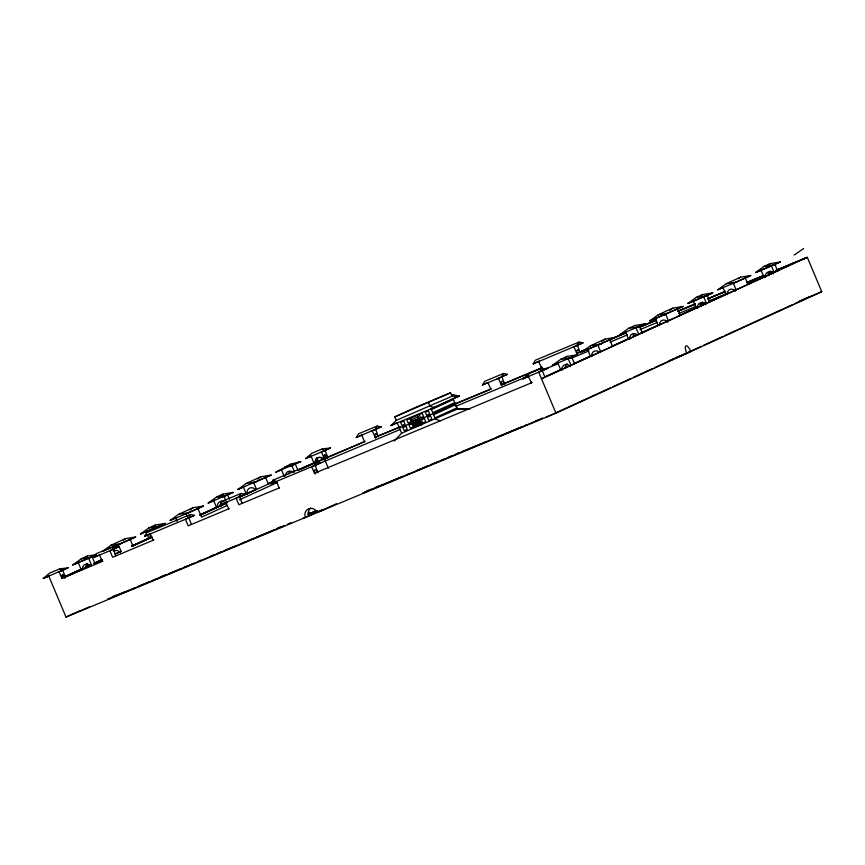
<?xml version="1.0" encoding="UTF-8"?>
<svg xmlns="http://www.w3.org/2000/svg" width="865" height="865" viewBox="0 0 865 865"><rect width="100%" height="100%" fill="white"/><g stroke="black" fill="none" stroke-linecap="round" stroke-linejoin="round"><path stroke-width="1.3" d="M503.398 373.529L501.213 377.183L482.475 384.979L484.66 381.324L503.398 373.529L507.452 374.329L497.072 378.902M533.197 363.873L535.381 360.218L578.945 342.086L582.999 342.886L533.197 363.873L539.446 361.019M576.76 345.74L578.945 342.086M114.007 548.983L93.896 557.417L96.091 553.762L114.807 545.966L118.873 546.767L109.866 550.713L112.623 557.265L153.927 539.933M112.623 549.621L114.807 545.966M189.554 517.54L144.606 536.311L146.801 532.656L190.365 514.524L194.42 515.324L188.17 518.178L190.365 514.524M240.275 496.434L220.153 504.868L222.348 501.213L241.076 493.418L245.141 494.218L236.134 498.154L238.891 504.717L279.514 487.795M238.891 497.072L241.076 493.418M315.822 464.992L270.875 483.762L273.07 480.107L316.633 461.975L320.688 462.775L311.681 466.722L314.438 473.274L532.137 382.535M316.633 461.975L314.438 465.63L399.814 429.591M356.218 437.528L358.402 433.873L377.129 426.077L381.184 426.878L356.218 437.528L362.467 434.673M374.945 429.732L377.129 426.077M451.584 396.462L452.676 394.635L456.731 395.435L454.655 396.386M527.012 377.162L529.196 373.507L539.555 369.204L547.75 368.274L522.871 378.892L529.196 373.507M394.245 441.009L401.63 433.214L457.488 409.069L469.5 409.177M390.904 425.548L396.235 420.368L452.049 396.246L459.445 395.997L434.262 407.512L390.904 425.548L396.905 422.812M325.608 450.211L305.583 458.601L311.908 453.217L322.267 448.913L330.462 447.983L324.224 450.838L322.267 448.913M43.25 578.447L49.597 573.106L59.944 568.802L68.13 567.829L43.25 578.447L49.5 575.582M552.357 365.408L560.736 359.31L567.018 356.434L577.269 354.78L552.357 365.408L557.59 363.019M563.872 358.726L567.018 356.434M190.17 512.058L170.156 520.438L178.536 514.361L193.154 507.679L203.394 506.014L188.786 512.686L178.536 514.361M190.008 509.961L193.154 507.679M95.096 555.503L72.746 564.964L81.137 558.898L87.387 556.044L96.339 554.562M85.289 557.568L87.387 556.044M105.541 550.097L102.438 551.394L110.839 545.328L125.436 538.657L135.675 536.96L106.579 549.664M123.338 540.171L125.436 538.657M140.454 534.019L148.856 527.953L155.138 525.087L165.366 523.39L140.454 534.019L145.688 531.629M151.981 527.358L155.138 525.087M208.184 503.062L216.574 497.007L222.856 494.131L233.096 492.434L208.184 503.062L214.466 500.197M218.661 497.159L222.856 494.131M582.059 351.839L590.449 345.773L605.057 339.102L615.285 337.404L582.059 351.839L588.178 349.038M601.91 341.372L605.057 339.102M640.1 326.073L620.075 334.463L628.477 328.408L634.759 325.532L644.987 323.834L638.705 326.711L628.477 328.408M649.777 320.893L658.168 314.828L672.786 308.145L683.015 306.459L649.777 320.893L655.865 318.104M669.64 310.416L672.786 308.145M687.805 303.507L696.195 297.452L702.477 294.576L712.717 292.878L687.805 303.507L694.076 300.642M700.38 296.089L702.477 294.576M737.521 281.547L717.723 289.84L726.124 283.774L740.516 277.2L750.744 275.502L736.353 282.077L726.124 283.774M738.418 278.714L740.516 277.2M237.821 489.514L246.276 483.427L260.873 476.756L271.156 475.047L237.821 489.514L243.822 486.768M257.705 479.037L260.873 476.756M747.133 284.369L764.844 276.324L763.795 276.757L761.049 270.204L755.513 272.562L763.914 266.507L770.164 263.641L780.392 261.933L759.654 270.842L771.396 265.879L774.153 272.443L773.115 272.875M767.017 265.912L770.164 263.641M794.189 255.056L803.617 248.569M300.782 461.499L275.913 472.16L290.932 464.116L300.793 461.553L294.36 464.224M286.542 466.689L290.932 464.116M47.391 576.717L48.775 576.079L66.01 617.069L555.957 413.167L821.75 291.689L807.304 257.327L541.501 378.773L778.608 270.41L777.105 271.069L777.624 270.864L774.867 264.29M327.694 456.904L327.716 457.942L327.111 456.817A4.79 1.546 67.4 0 0 324.732 454.795A4.79 1.546 67.4 0 0 324.548 457.985L324.937 459.218M587.973 348.746L576.76 353.407L574.003 346.833L577.474 345.243L579.896 351.979L586.102 349.395M802.796 259.338L805.899 257.9L776.11 270.302M756.907 271.924L760.367 270.323L755.513 272.562M370.804 431.462L377.043 428.597M396.235 420.368L394.775 416.898L416.757 406.853L450.589 392.775L452.049 396.246M72.746 564.964L78.985 562.109M102.438 551.394L107.303 549.167M170.156 520.438L176.352 517.605M275.913 472.16L282.163 469.306M305.583 458.601L310.795 456.223M144.596 532.289L156.338 527.347M280.055 470.43L281.449 469.803L284.196 476.356L285.245 475.912M309.724 456.871L311.108 456.244L313.876 462.818L314.957 462.364L315.66 463.056M394.775 416.898L450.589 392.775M57.739 572.414L68.13 567.829M116.926 545.361L118.321 544.723L121.089 551.319L115.132 554.043M119.5 544.182L135.675 536.96M154.943 527.985L165.366 523.39M222.673 497.029L227.56 494.802L229.409 499.192M290.402 466.127L296.652 463.272M326.321 449.714L321.466 451.93L328.332 468.268M93.896 557.417L98.761 555.189M144.606 536.311L150.856 533.446M194.42 515.324L185.413 519.27L188.17 525.823L229.128 508.652M220.153 504.868L223.862 503.171M225.019 502.641L226.414 502.014M482.475 384.979L487.33 382.762M62.118 577.852L82.121 568.748L62.02 577.939M85.732 567.051L90.501 564.877M94.069 563.245L101.216 559.979M132.085 545.869L149.84 537.803L131.977 545.966M199.815 514.913L217.515 506.868L217.353 506.274A4.909 4.639 65.4 0 1 222.954 501.354M225.938 502.976L219.991 505.701L221.018 505.268M268.258 483.632L273.167 481.394M85.624 567.148L90.382 564.975M93.961 563.342L101.097 560.077M199.664 515.032L226.641 502.706M238.848 497.115L255.954 489.298M268.172 483.719L273.059 481.491M298.284 469.987L314.957 462.364M102.146 559.936L93.809 563.742L102.038 560.023M115.24 553.946L121.089 551.319M152.067 537.111L131.826 546.366L151.959 537.208M200.745 514.87L225.787 503.43L225.451 502.9A4.909 4.639 65.4 0 0 224.305 501.938M238.783 497.494L256.527 489.417L253.759 482.821L265.577 477.426L268.366 484.043M268.518 483.924L273.286 481.751M298.187 470.365L323.186 458.937L364.511 441.745L361.754 435.16M94.891 563.288L92.123 556.703L88.619 558.303L91.387 564.888L65.135 577.204M200.648 514.989L227.246 502.825M238.675 497.58L273.124 481.859M300.414 469.392L365.203 441.323M431.43 409.545L453.411 399.5M270.875 483.762L275.74 481.535M411.837 421.417L419.244 418.682L411.837 421.417L411.383 417.882L417.644 415.286L419.482 419.655L455.25 403.868M411.178 419.849L418.303 416.844M102.535 561.45L99.432 555.049M115.748 555.838L113.347 549.124M372.188 430.824L375.659 438.112L375.269 436.879A4.79 1.546 67.4 0 1 375.464 433.689A4.79 1.546 67.4 0 1 377.832 435.7L378.438 436.836M378.07 435.971L375.659 429.235M227.257 505.409L201.556 517.151L197.869 508.371M239.486 499.808L277.416 482.475M419.103 418.346L418.098 418.811L417.438 417.244M153.246 540.344L150.142 533.954M432.749 412.681L454.731 402.625M191.295 524.395L188.894 517.681M433.625 414.768L455.606 404.712M228.792 508.901L225.689 502.511M242.016 503.279L239.616 496.575M421.158 423.634L414.032 426.629L413.373 425.072L414.238 424.672L413.578 423.104L419.839 420.498L421.677 424.866M498.456 378.275L501.213 384.849L542.506 367.495M504.338 383.4L501.927 376.686M420.498 422.066L413.373 425.072M501.213 384.849L541.836 367.928M414.032 426.629L421.482 424.001L415.038 426.175M421.298 423.569L420.282 424.023L418.692 420.206M434.944 417.892L456.925 407.848M317.563 471.847L315.163 465.132M421.936 424.315L416.584 426.553M576.76 353.407L588.319 348.584M522.871 378.892L528.082 376.502M620.075 334.463L624.962 332.225M717.723 289.84L722.491 287.656M556.498 363.689L557.893 363.051L560.65 369.604L561.688 369.171L543.955 377.281M653.908 319.163L665.65 314.222L668.407 320.774L667.369 321.207M566.856 359.375L573.127 356.51M643.592 324.472L635.959 327.792L638.716 334.344L637.678 334.777M664.266 314.86L677.49 308.816L680.247 315.368L679.209 315.801M702.293 297.474L711.322 293.516M749.339 276.14L733.379 283.266L736.137 289.818L735.099 290.251M770.001 266.517L780.392 261.933M531.499 382.925L528.396 376.524M565.191 367.571L570.1 365.279M573.527 363.754L591.39 355.591L590.341 356.034L587.584 349.482M611.544 346.378L630.693 337.588M632.91 336.615L636.618 334.874M641.246 332.809L660.428 323.997M679.274 315.433L697.136 307.27L696.087 307.702L693.33 301.15M700.628 305.669L705.397 303.485M710.154 301.312L726.827 293.7L725.778 294.132L723.032 287.58M768.477 274.648L773.234 272.464M778.003 270.291L793.475 263.219M768.325 274.756L773.094 272.572M776.662 270.94L794.859 262.625M66.01 617.069L79.277 611.004M79.829 611.177L89.625 606.7M116.105 595.444L107.595 599.337L282.639 526.493M124.765 591.833L112.926 596.504M158.63 577.928L162.285 576.263M166.426 574.533L162.771 576.209L166.458 574.674M198.431 561.309L200.864 560.196M276.811 528.645L280.476 526.969M308.729 514.059L316.082 510.696M277.124 528.666L280.811 526.98M307.972 514.567L316.547 510.653M279.882 527.585L284.585 525.423M308.448 514.524L317.012 510.61M287.385 524.32L290.943 522.698M317.487 510.566L310.135 513.918A2.368 0.768 67.4 0 0 308.524 512.058A2.368 0.768 67.4 0 0 308.751 514.556L316.536 511.312M302.761 518.546L306.232 516.956M322.331 509.701L305.377 517.454A6.725 6.369 65.4 0 1 308.654 508.804A6.725 6.369 65.4 0 1 317.141 512.556L320.601 510.977M321.834 510.415L336.539 503.69M320.483 511.161L323.953 509.582M363.051 492.974L367.798 490.801M372.101 489.006L367.193 490.682M374.459 487.925L377.994 486.314M376.61 487.114L380.297 485.427M447.519 457.693L451.184 456.028M459.466 452.579L455.801 454.255L459.499 452.719M534.97 421.32L537.425 420.195M535.273 421.352L542.571 418.011M545.61 417.471L549.08 415.892M550.313 415.33L610.322 387.898M612.766 386.785L631.136 378.383M633.591 377.27L651.961 368.868M654.405 367.755L672.775 359.353M701.245 346.346L676.452 357.678L686.799 353.363A6.747 2.173 67.4 0 1 685.967 345.784A6.747 2.173 67.4 0 1 690.746 351.568L672.948 358.975M703.699 345.221L722.091 336.82M724.546 335.696L791.983 304.869M794.438 303.756L806.699 298.144M807.921 297.592L821.75 291.689M612.182 338.539L625.838 332.852M639.505 327.165L655.648 320.439M677.998 311.14L695.384 303.896L677.998 311.259M725.194 291.494L707.808 298.728L725.616 291.332M747.544 282.185L763.687 275.47M768.65 273.405L772.38 271.848L767.958 273.708M330.462 447.983L324.937 450.351L327.705 457.034M374.729 429.57L381.184 426.878M501.603 376.762L507.452 374.329M576.782 345.481L582.999 342.886M453.249 398.581L459.445 395.997M265.296 477.48L271.156 475.047M745.781 277.568L750.744 275.502M226.652 495.115L233.096 492.434M707.743 294.954L712.717 292.878M689.189 302.869L703.688 296.846L706.435 303.399L705.408 303.82M203.394 506.014L186.029 513.778L187.413 517.075M676.581 309.14L683.015 306.459M638.781 326.419L644.987 323.834M374.599 437.42L399.706 427.083M453.963 404.344L491.45 388.785M611.371 338.842L626.314 332.614M638.424 327.619L656.211 320.18M746.787 282.52L763.936 275.502M775.797 270.41L807.294 257.305M374.945 437.398L400.571 426.737M454.157 404.431L490.769 389.196L488.001 382.622M609.079 339.988L626.584 332.668M639.04 327.489L656.47 320.234M677.652 311.422L695.082 304.166M707.538 298.987L724.978 291.721M747.392 282.401L763.59 275.654M768.563 273.589L772.304 272.032M776.046 270.475L794.524 262.787M116.018 545.685L118.321 544.723M583.442 351.201L602.072 343.448M399.435 428.002L413.232 422.261L412.702 421.017M92.652 556.422L95.128 555.395M74.131 564.326L95.226 555.406M570.835 357.461L577.269 354.78M455.823 406.28L526.774 376.751M541.706 370.534L557.893 363.797M571.581 358.099L589.011 350.855M610.171 342.043L627.601 334.787M640.046 329.608L657.465 322.364M678.625 313.552L696.055 306.307M699.785 304.75L704.77 302.674M708.5 301.117L725.93 293.873M113.023 549.199L118.873 546.767M239.291 496.651L245.141 494.218M246.19 493.753L247.217 493.299M547.75 368.274L538.754 372.22L555.957 413.167M659.098 324.645L658.06 325.078L655.302 318.525M641.181 333.176L642.208 332.744L639.462 326.192M629.406 338.215L628.358 338.658L625.6 332.106M599.661 352.152L600.688 351.72L597.942 345.167L609.76 339.761L612.517 346.324M91.387 564.888L63.945 577.398L62.702 574.425M569.959 365.722L570.997 365.289L568.24 358.737M102.87 561.19L61.902 578.371L59.134 571.776M799.271 301.193L810.159 296.511M669.002 360.781L672.721 359.224M308.07 514.783L316.817 511.139M125.414 591.746L129.101 590.211M131.567 589.195L135.254 587.659M137.719 586.632L150.013 581.518M152.478 580.491L156.165 578.955M168.913 573.646L181.218 568.532M183.683 567.505L187.37 565.97M189.824 564.942L193.522 563.407M210.476 556.357L214.206 554.8M216.693 553.762L221.678 551.686M225.408 550.14L236.621 545.469M241.822 543.307L245.444 541.804M247.855 540.798L253.878 538.289M256.289 537.284L274.378 529.758M380.87 485.438L402.56 476.41M406.182 474.907L409.794 473.404M416.389 470.657L420.12 469.1M422.617 468.062L427.602 465.986M431.332 464.44L438.804 461.326M441.301 460.288L445.032 458.731M461.953 451.692L480.41 444.015M482.875 442.988L486.562 441.453M495.602 437.69L520.979 427.126M524.601 425.623L527.012 424.618M363.116 492.996L534.019 421.871M284.682 466.97L294.543 464.408M763.914 266.507L774.143 264.787M246.276 483.427L256.559 481.719M696.195 297.452L706.435 295.754M658.168 314.828L668.407 313.13M590.449 345.773L600.688 344.086M216.574 497.007L226.814 495.31M148.856 527.953L159.084 526.266M110.839 545.328L121.068 543.642M81.137 558.898L91.376 557.211M560.736 359.31L570.987 357.656M469.522 409.221L457.52 409.134L453.087 398.711L431.094 408.756L435.463 419.136L440.188 420.801M273.07 480.107L275.102 480.507M434.262 407.512L430.056 406.291L428.597 402.82M59.944 568.802L61.88 570.684M539.555 369.204L541.501 371.128M255.478 489.86L255.143 489.331A4.909 4.639 65.4 0 0 247.044 492.704L247.39 494.175M745.208 277.87L747.955 284.423M707.181 295.235L709.938 301.798M571.743 357.137L574.501 363.7M538.722 361.516L541.49 368.09M542.225 370.631L544.982 377.183M419.72 419.73L421.039 422.866M417.665 420.671L418.984 423.807M416.638 421.147L417.514 423.234M415.611 421.612L416.93 424.747M414.584 422.088L415.46 424.174M413.557 422.553L414.432 424.639M414.897 426.24L415.416 427.472M397.273 422.844L401.63 433.214M325.64 455.898L326.678 458.374L326.073 457.239A4.79 1.546 67.4 0 0 324.17 455.228M323.186 458.937L323.542 459.791L322.742 458.753A4.768 4.52 65.4 0 0 315.13 461.921L315.314 463.218M316.655 457.661L318.525 462.007M316.147 458.374L317.714 462.094M295.268 463.91L298.036 470.474M291.797 465.489L294.554 472.063M276.411 481.405L279.157 487.957M243.411 487.136L246.179 493.731M224.057 496.402L225.906 500.792M213.709 500.705L216.488 507.301M175.681 518.081L177.065 521.379M147.374 534.959L148.758 538.257M130.139 539.327L132.907 545.912M78.272 562.607L81.04 569.202M62.604 570.186L65.372 576.782M221.191 506.144L220.845 504.673A4.909 4.639 65.4 0 1 222.413 500.705M150.132 538.517L149.959 537.403A4.682 4.433 65.4 0 1 150.651 534.851M315.66 463.11L315.476 461.769A4.768 4.52 65.4 0 1 323.099 458.601M308.848 515.864A6.725 6.369 65.4 0 1 310.697 508.058M285.504 475.501A4.758 4.509 65.4 0 1 293.062 472.355M288.975 473.912A4.758 4.509 65.4 0 1 289.732 471.414M765.309 277.276A4.747 4.498 65.4 0 1 773.472 273.87M113.618 551.427A4.649 4.401 65.4 0 1 120.267 552.789M768.78 275.686A4.747 4.498 65.4 0 1 770.293 271.048M727.303 294.651A4.747 4.498 65.4 0 1 735.455 291.256M562.099 370.101A4.768 4.52 65.4 0 1 570.338 366.674M565.602 368.501A4.768 4.52 65.4 0 1 567.072 363.733M591.801 356.531A4.768 4.509 65.4 0 1 599.196 352.077M629.839 339.167A4.768 4.509 65.4 0 1 637.202 334.723M633.342 337.566A4.768 4.509 65.4 0 1 633.969 333.793M701.072 306.61A4.758 4.509 65.4 0 1 702.564 301.907M697.568 308.21A4.758 4.509 65.4 0 1 705.775 304.794M659.562 325.597A4.758 4.498 65.4 0 1 667.737 322.202M61.556 575.971A4.725 4.476 65.4 0 1 64.68 578.198M82.553 569.7A4.714 4.466 65.4 0 1 90.695 566.316M86.046 568.1A4.714 4.466 65.4 0 1 87.516 563.407M62.28 577.928A4.768 1.535 67.4 0 1 62.702 574.803A4.768 1.535 67.4 0 1 65.416 577.896M531.521 382.622A4.779 1.535 67.4 0 1 531.305 381.487M541.847 367.614A4.768 1.535 67.4 0 1 541.631 366.49M315.195 474.052A4.768 1.535 67.4 0 1 315.022 469.727A4.768 1.535 67.4 0 1 317.952 472.787M577.128 352.931A4.768 1.535 67.4 0 1 577.55 349.795A4.768 1.535 67.4 0 1 580.274 352.909M501.96 385.606A4.768 1.535 67.4 0 1 501.786 381.281A4.768 1.535 67.4 0 1 504.728 384.352M403.728 421.071L400.668 422.347L401.976 425.483L405.047 424.207L403.728 421.071M409.859 418.519L406.788 419.795L408.107 422.931L411.167 421.655L409.859 418.519M422.239 413.373L419.168 414.649L420.487 417.773L423.558 416.498L422.239 413.373M428.37 410.821L425.299 412.097L426.618 415.232L429.678 413.957L428.37 410.821M405.923 426.294L402.852 427.57L404.171 430.694L407.242 429.418L405.923 426.294M412.054 423.742L408.983 425.018L410.302 428.153L413.362 426.878L412.054 423.742M424.434 418.595L421.363 419.86L422.682 422.996L425.742 421.72L424.434 418.595M430.554 416.043L427.494 417.319L428.813 420.444L431.873 419.168L430.554 416.043"/></g></svg>
